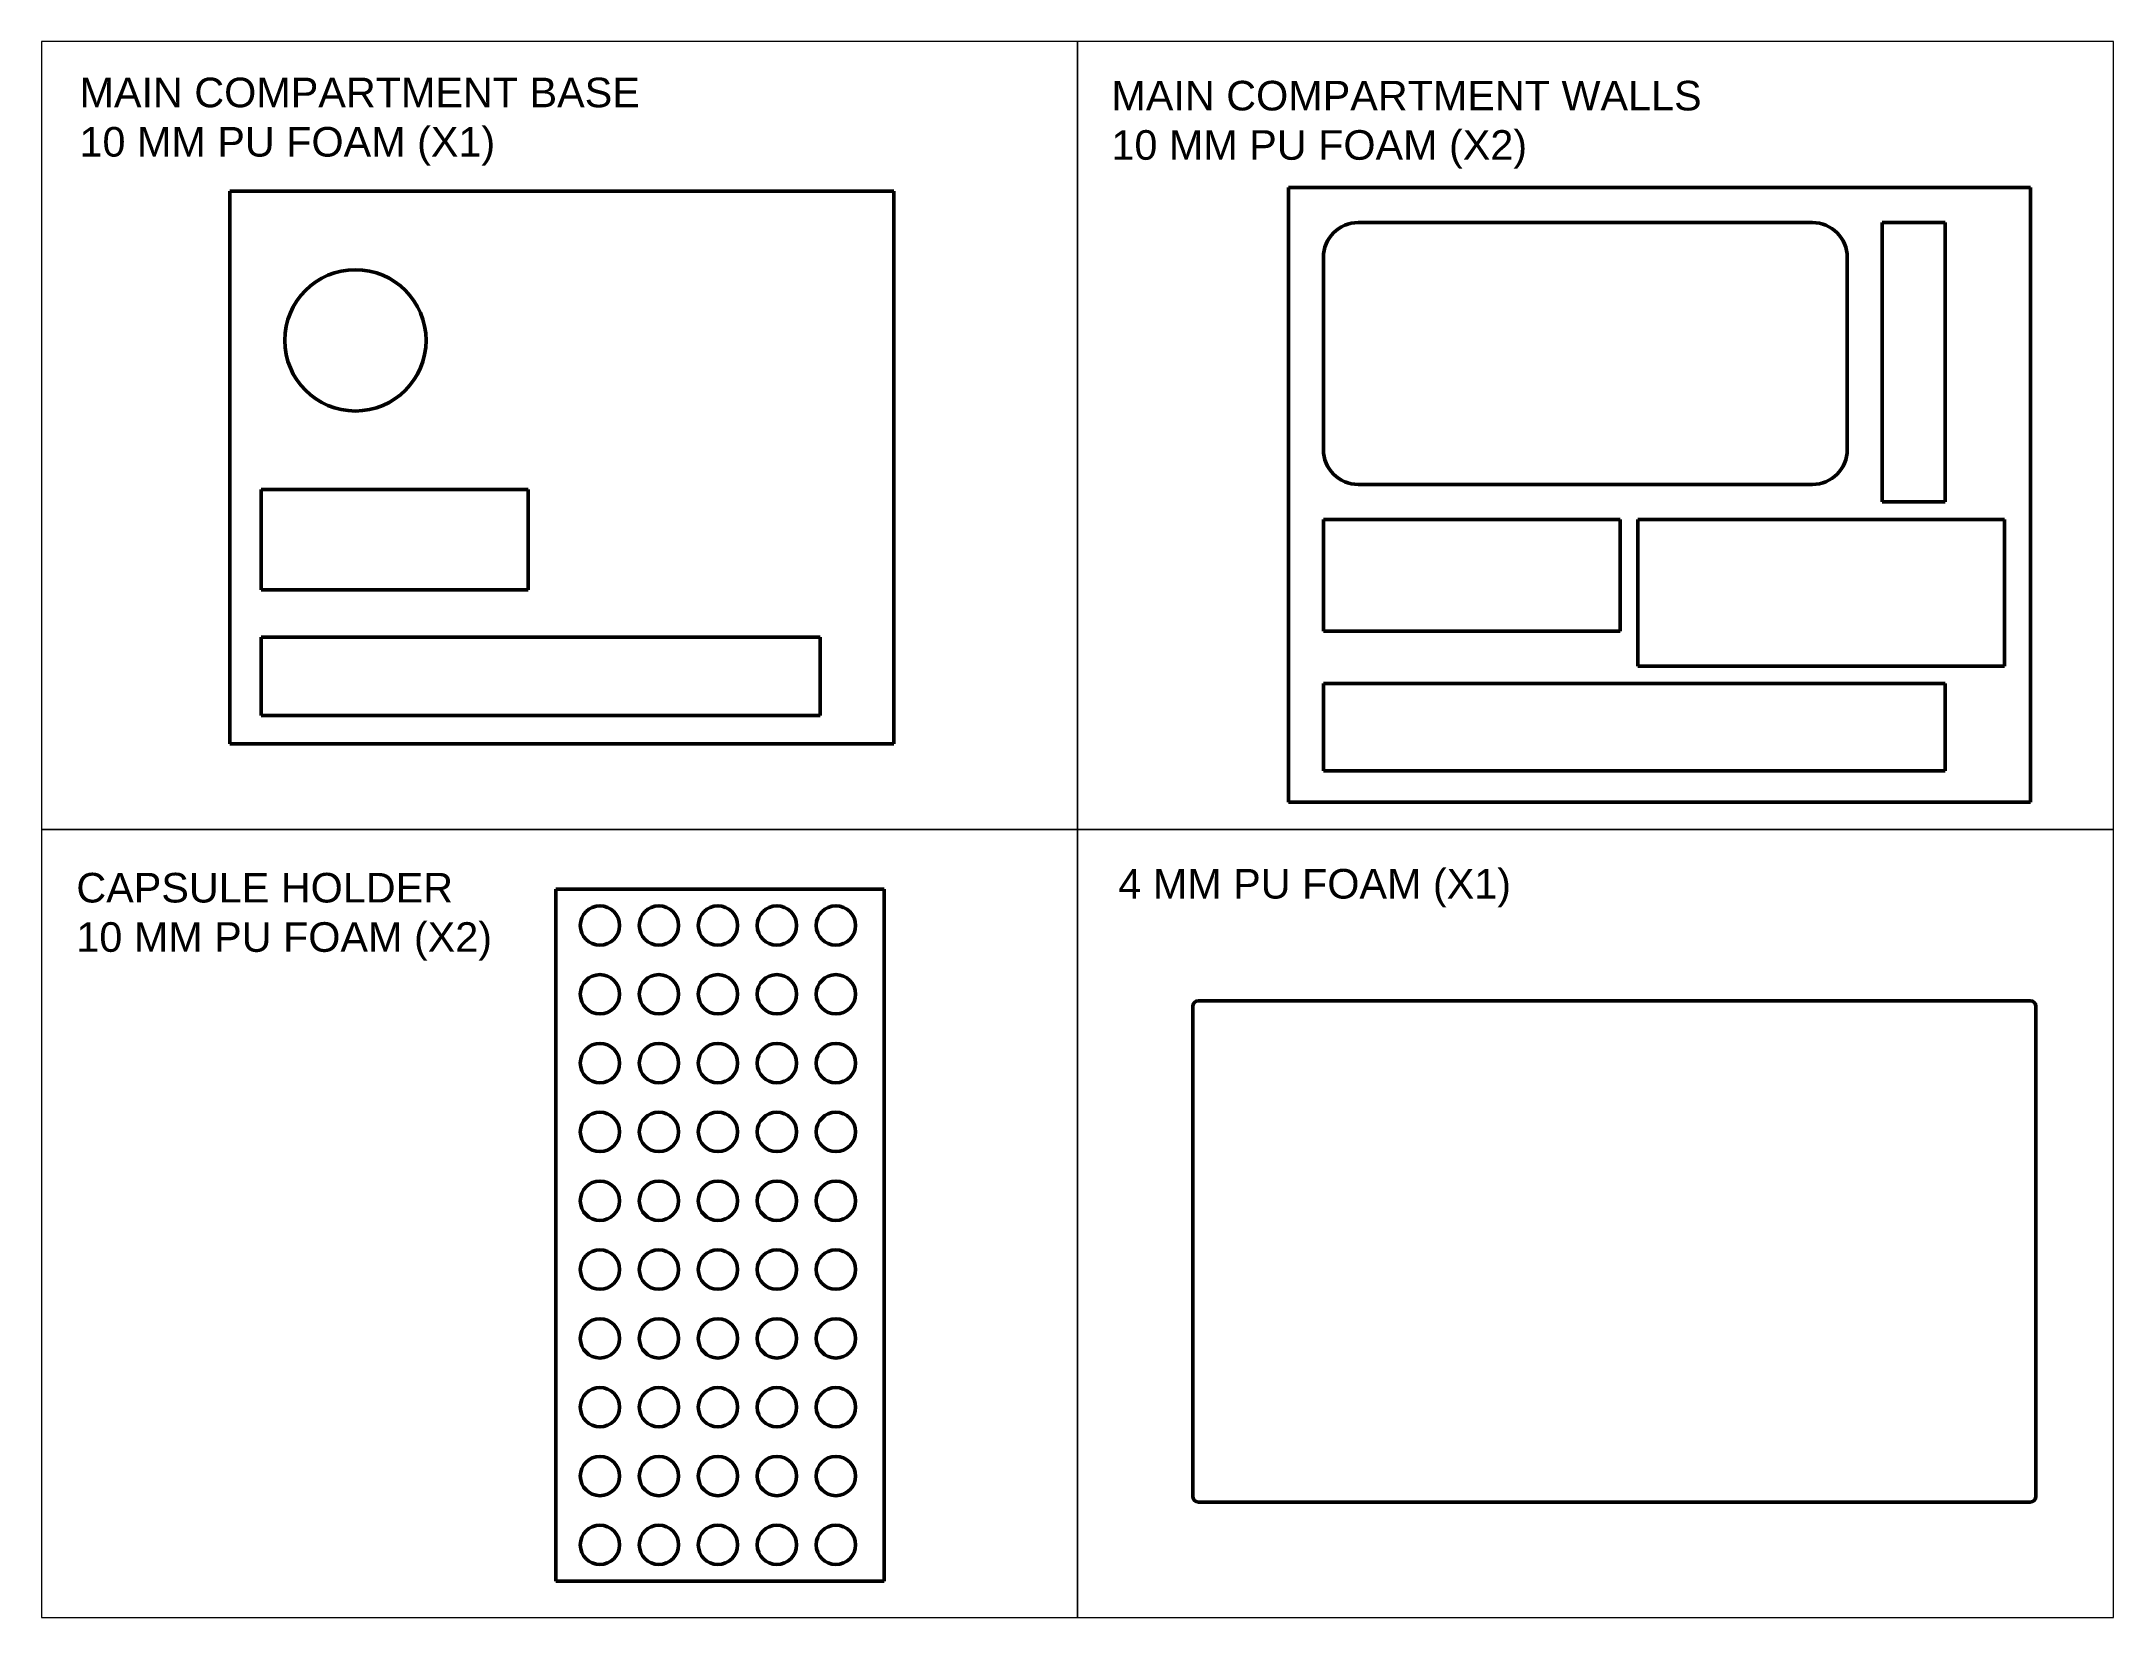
# Paper-space layout 'PU FOAM' of a CAD drawing. Header units: inches. Extents: x 0 to 10.5, y 0 to 8.
# The model-space entities are those that its viewports show. They can reach past a viewport. Long polylines and large blocks are cut down to what shows.
import ezdxf

# ---------------------------------------------------------------- set-up
doc = ezdxf.new("R2010")
doc.units = ezdxf.units.IN
doc.header["$MEASUREMENT"] = 0
doc.layers.add('Layer 1', color=7, linetype='Continuous')
doc.styles.add('textstyle10', font='arial.ttf')

msp = doc.modelspace()

# ---------------------------------------------------------------- linework, layer by layer
at = {"layer": 'Layer 1', "color": 18, "lineweight": 50, "true_color": 0x020202}
for points in [[(1546.13, 350.86), (1546.13, 174.86)], [(1629.63, 350.86), (1546.13, 350.86)], [(1629.63, 350.86), (1629.63, 174.86)], [(1787.2, 176.92), (1787.2, 352.92)], [(1998.7, 352.92), (1787.2, 352.92)], [(1998.7, 176.92), (1998.7, 352.92)], [(2133.7, 352.92), (2133.7, 176.92)], [(2346.2, 352.92), (2133.7, 352.92)], [(2346.2, 352.92), (2346.2, 176.92)], [(2283.7, 342.92), (2153.7, 342.92)], [(2303.7, 262.92), (2303.7, 342.92)], [(2321.7, 342.92), (2303.7, 342.92)], [(2321.7, 262.92), (2321.7, 342.92)], [(2143.7, 332.92), (2143.7, 277.92)], [(2293.7, 332.92), (2293.7, 277.92)], [(2153.7, 267.92), (2283.7, 267.92)], [(2303.7, 262.92), (2321.7, 262.92)], [(1797.2, 225.92), (1797.2, 257.92)], [(1882.2, 257.92), (1797.2, 257.92)], [(1882.2, 257.92), (1882.2, 225.92)], [(2143.7, 225.92), (2143.7, 257.92)], [(2143.7, 257.92), (2228.7, 257.92)], [(2228.7, 257.92), (2228.7, 225.92)], [(2233.7, 257.92), (2233.7, 215.92)], [(2233.7, 257.92), (2338.7, 257.92)], [(2338.7, 215.92), (2338.7, 257.92)], [(1797.2, 225.92), (1882.2, 225.92)], [(2228.7, 225.92), (2143.7, 225.92)], [(1797.2, 185.92), (1797.2, 210.92)], [(1797.2, 210.92), (1975.2, 210.92)], [(1975.2, 210.92), (1975.2, 185.92)], [(2143.7, 210.92), (2143.7, 185.92)], [(2143.7, 210.92), (2321.7, 210.92)], [(2338.7, 215.92), (2233.7, 215.92)], [(2321.7, 185.92), (2321.7, 210.92)], [(1975.2, 185.92), (1797.2, 185.92)], [(2321.7, 185.92), (2143.7, 185.92)], [(1546.13, 174.86), (1629.63, 174.86)], [(1787.2, 176.92), (1998.7, 176.92)], [(2133.7, 176.92), (2346.2, 176.92)], [(1138.31, -10), (846.31, -10)], [(844.31, -184), (844.31, -12)], [(1140.31, -184), (1140.31, -12)], [(1138.31, -186), (846.31, -186)]]:
    msp.add_lwpolyline(points, dxfattribs=at)
for points in [[(1562.38, 341.61), (1562.38, 344.37), (1560.14, 346.61), (1557.38, 346.61), (1554.62, 346.61), (1552.38, 344.37), (1552.38, 341.61), (1552.38, 338.85), (1554.62, 336.61), (1557.38, 336.61), (1560.14, 336.61), (1562.38, 338.85), (1562.38, 341.61)], [(1577.38, 341.61), (1577.38, 344.37), (1575.14, 346.61), (1572.38, 346.61), (1569.62, 346.61), (1567.38, 344.37), (1567.38, 341.61), (1567.38, 338.85), (1569.62, 336.61), (1572.38, 336.61), (1575.14, 336.61), (1577.38, 338.85), (1577.38, 341.61)], [(1592.38, 341.61), (1592.38, 344.37), (1590.14, 346.61), (1587.38, 346.61), (1584.62, 346.61), (1582.38, 344.37), (1582.38, 341.61), (1582.38, 338.85), (1584.62, 336.61), (1587.38, 336.61), (1590.14, 336.61), (1592.38, 338.85), (1592.38, 341.61)], [(1607.38, 341.61), (1607.38, 344.37), (1605.14, 346.61), (1602.38, 346.61), (1599.62, 346.61), (1597.38, 344.37), (1597.38, 341.61), (1597.38, 338.85), (1599.62, 336.61), (1602.38, 336.61), (1605.14, 336.61), (1607.38, 338.85), (1607.38, 341.61)], [(1622.38, 341.61), (1622.38, 344.37), (1620.14, 346.61), (1617.38, 346.61), (1614.62, 346.61), (1612.38, 344.37), (1612.38, 341.61), (1612.38, 338.85), (1614.62, 336.61), (1617.38, 336.61), (1620.14, 336.61), (1622.38, 338.85), (1622.38, 341.61)], [(1562.38, 324.11), (1562.38, 326.87), (1560.14, 329.11), (1557.38, 329.11), (1554.62, 329.11), (1552.38, 326.87), (1552.38, 324.11), (1552.38, 321.35), (1554.62, 319.11), (1557.38, 319.11), (1560.14, 319.11), (1562.38, 321.35), (1562.38, 324.11)], [(1577.38, 324.11), (1577.38, 326.87), (1575.14, 329.11), (1572.38, 329.11), (1569.62, 329.11), (1567.38, 326.87), (1567.38, 324.11), (1567.38, 321.35), (1569.62, 319.11), (1572.38, 319.11), (1575.14, 319.11), (1577.38, 321.35), (1577.38, 324.11)], [(1592.38, 324.11), (1592.38, 326.87), (1590.14, 329.11), (1587.38, 329.11), (1584.62, 329.11), (1582.38, 326.87), (1582.38, 324.11), (1582.38, 321.35), (1584.62, 319.11), (1587.38, 319.11), (1590.14, 319.11), (1592.38, 321.35), (1592.38, 324.11)], [(1607.38, 324.11), (1607.38, 326.87), (1605.14, 329.11), (1602.38, 329.11), (1599.62, 329.11), (1597.38, 326.87), (1597.38, 324.11), (1597.38, 321.35), (1599.62, 319.11), (1602.38, 319.11), (1605.14, 319.11), (1607.38, 321.35), (1607.38, 324.11)], [(1622.38, 324.11), (1622.38, 326.87), (1620.14, 329.11), (1617.38, 329.11), (1614.62, 329.11), (1612.38, 326.87), (1612.38, 324.11), (1612.38, 321.35), (1614.62, 319.11), (1617.38, 319.11), (1620.14, 319.11), (1622.38, 321.35), (1622.38, 324.11)], [(1849.7, 305.42), (1849.7, 317.84), (1839.62, 327.92), (1827.2, 327.92), (1814.77, 327.92), (1804.7, 317.84), (1804.7, 305.42), (1804.7, 292.99), (1814.77, 282.92), (1827.2, 282.92), (1839.62, 282.92), (1849.7, 292.99), (1849.7, 305.42)], [(1562.38, 306.61), (1562.38, 309.37), (1560.14, 311.61), (1557.38, 311.61), (1554.62, 311.61), (1552.38, 309.37), (1552.38, 306.61), (1552.38, 303.85), (1554.62, 301.61), (1557.38, 301.61), (1560.14, 301.61), (1562.38, 303.85), (1562.38, 306.61)], [(1577.38, 306.61), (1577.38, 309.37), (1575.14, 311.61), (1572.38, 311.61), (1569.62, 311.61), (1567.38, 309.37), (1567.38, 306.61), (1567.38, 303.85), (1569.62, 301.61), (1572.38, 301.61), (1575.14, 301.61), (1577.38, 303.85), (1577.38, 306.61)], [(1592.38, 306.61), (1592.38, 309.37), (1590.14, 311.61), (1587.38, 311.61), (1584.62, 311.61), (1582.38, 309.37), (1582.38, 306.61), (1582.38, 303.85), (1584.62, 301.61), (1587.38, 301.61), (1590.14, 301.61), (1592.38, 303.85), (1592.38, 306.61)], [(1607.38, 306.61), (1607.38, 309.37), (1605.14, 311.61), (1602.38, 311.61), (1599.62, 311.61), (1597.38, 309.37), (1597.38, 306.61), (1597.38, 303.85), (1599.62, 301.61), (1602.38, 301.61), (1605.14, 301.61), (1607.38, 303.85), (1607.38, 306.61)], [(1622.38, 306.61), (1622.38, 309.37), (1620.14, 311.61), (1617.38, 311.61), (1614.62, 311.61), (1612.38, 309.37), (1612.38, 306.61), (1612.38, 303.85), (1614.62, 301.61), (1617.38, 301.61), (1620.14, 301.61), (1622.38, 303.85), (1622.38, 306.61)], [(1562.38, 289.11), (1562.38, 291.87), (1560.14, 294.11), (1557.38, 294.11), (1554.62, 294.11), (1552.38, 291.87), (1552.38, 289.11), (1552.38, 286.35), (1554.62, 284.11), (1557.38, 284.11), (1560.14, 284.11), (1562.38, 286.35), (1562.38, 289.11)], [(1577.38, 289.11), (1577.38, 291.87), (1575.14, 294.11), (1572.38, 294.11), (1569.62, 294.11), (1567.38, 291.87), (1567.38, 289.11), (1567.38, 286.35), (1569.62, 284.11), (1572.38, 284.11), (1575.14, 284.11), (1577.38, 286.35), (1577.38, 289.11)], [(1592.38, 289.11), (1592.38, 291.87), (1590.14, 294.11), (1587.38, 294.11), (1584.62, 294.11), (1582.38, 291.87), (1582.38, 289.11), (1582.38, 286.35), (1584.62, 284.11), (1587.38, 284.11), (1590.14, 284.11), (1592.38, 286.35), (1592.38, 289.11)], [(1607.38, 289.11), (1607.38, 291.87), (1605.14, 294.11), (1602.38, 294.11), (1599.62, 294.11), (1597.38, 291.87), (1597.38, 289.11), (1597.38, 286.35), (1599.62, 284.11), (1602.38, 284.11), (1605.14, 284.11), (1607.38, 286.35), (1607.38, 289.11)], [(1622.38, 289.11), (1622.38, 291.87), (1620.14, 294.11), (1617.38, 294.11), (1614.62, 294.11), (1612.38, 291.87), (1612.38, 289.11), (1612.38, 286.35), (1614.62, 284.11), (1617.38, 284.11), (1620.14, 284.11), (1622.38, 286.35), (1622.38, 289.11)], [(1562.38, 271.61), (1562.38, 274.37), (1560.14, 276.61), (1557.38, 276.61), (1554.62, 276.61), (1552.38, 274.37), (1552.38, 271.61), (1552.38, 268.85), (1554.62, 266.61), (1557.38, 266.61), (1560.14, 266.61), (1562.38, 268.85), (1562.38, 271.61)], [(1577.38, 271.61), (1577.38, 274.37), (1575.14, 276.61), (1572.38, 276.61), (1569.62, 276.61), (1567.38, 274.37), (1567.38, 271.61), (1567.38, 268.85), (1569.62, 266.61), (1572.38, 266.61), (1575.14, 266.61), (1577.38, 268.85), (1577.38, 271.61)], [(1592.38, 271.61), (1592.38, 274.37), (1590.14, 276.61), (1587.38, 276.61), (1584.62, 276.61), (1582.38, 274.37), (1582.38, 271.61), (1582.38, 268.85), (1584.62, 266.61), (1587.38, 266.61), (1590.14, 266.61), (1592.38, 268.85), (1592.38, 271.61)], [(1607.38, 271.61), (1607.38, 274.37), (1605.14, 276.61), (1602.38, 276.61), (1599.62, 276.61), (1597.38, 274.37), (1597.38, 271.61), (1597.38, 268.85), (1599.62, 266.61), (1602.38, 266.61), (1605.14, 266.61), (1607.38, 268.85), (1607.38, 271.61)], [(1622.38, 271.61), (1622.38, 274.37), (1620.14, 276.61), (1617.38, 276.61), (1614.62, 276.61), (1612.38, 274.37), (1612.38, 271.61), (1612.38, 268.85), (1614.62, 266.61), (1617.38, 266.61), (1620.14, 266.61), (1622.38, 268.85), (1622.38, 271.61)], [(1562.38, 254.11), (1562.38, 256.87), (1560.14, 259.11), (1557.38, 259.11), (1554.62, 259.11), (1552.38, 256.87), (1552.38, 254.11), (1552.38, 251.35), (1554.62, 249.11), (1557.38, 249.11), (1560.14, 249.11), (1562.38, 251.35), (1562.38, 254.11)], [(1577.38, 254.11), (1577.38, 256.87), (1575.14, 259.11), (1572.38, 259.11), (1569.62, 259.11), (1567.38, 256.87), (1567.38, 254.11), (1567.38, 251.35), (1569.62, 249.11), (1572.38, 249.11), (1575.14, 249.11), (1577.38, 251.35), (1577.38, 254.11)], [(1592.38, 254.11), (1592.38, 256.87), (1590.14, 259.11), (1587.38, 259.11), (1584.62, 259.11), (1582.38, 256.87), (1582.38, 254.11), (1582.38, 251.35), (1584.62, 249.11), (1587.38, 249.11), (1590.14, 249.11), (1592.38, 251.35), (1592.38, 254.11)], [(1607.38, 254.11), (1607.38, 256.87), (1605.14, 259.11), (1602.38, 259.11), (1599.62, 259.11), (1597.38, 256.87), (1597.38, 254.11), (1597.38, 251.35), (1599.62, 249.11), (1602.38, 249.11), (1605.14, 249.11), (1607.38, 251.35), (1607.38, 254.11)], [(1622.38, 254.11), (1622.38, 256.87), (1620.14, 259.11), (1617.38, 259.11), (1614.62, 259.11), (1612.38, 256.87), (1612.38, 254.11), (1612.38, 251.35), (1614.62, 249.11), (1617.38, 249.11), (1620.14, 249.11), (1622.38, 251.35), (1622.38, 254.11)], [(1562.38, 236.61), (1562.38, 239.37), (1560.14, 241.61), (1557.38, 241.61), (1554.62, 241.61), (1552.38, 239.37), (1552.38, 236.61), (1552.38, 233.85), (1554.62, 231.61), (1557.38, 231.61), (1560.14, 231.61), (1562.38, 233.85), (1562.38, 236.61)], [(1577.38, 236.61), (1577.38, 239.37), (1575.14, 241.61), (1572.38, 241.61), (1569.62, 241.61), (1567.38, 239.37), (1567.38, 236.61), (1567.38, 233.85), (1569.62, 231.61), (1572.38, 231.61), (1575.14, 231.61), (1577.38, 233.85), (1577.38, 236.61)], [(1592.38, 236.61), (1592.38, 239.37), (1590.14, 241.61), (1587.38, 241.61), (1584.62, 241.61), (1582.38, 239.37), (1582.38, 236.61), (1582.38, 233.85), (1584.62, 231.61), (1587.38, 231.61), (1590.14, 231.61), (1592.38, 233.85), (1592.38, 236.61)], [(1607.38, 236.61), (1607.38, 239.37), (1605.14, 241.61), (1602.38, 241.61), (1599.62, 241.61), (1597.38, 239.37), (1597.38, 236.61), (1597.38, 233.85), (1599.62, 231.61), (1602.38, 231.61), (1605.14, 231.61), (1607.38, 233.85), (1607.38, 236.61)], [(1622.38, 236.61), (1622.38, 239.37), (1620.14, 241.61), (1617.38, 241.61), (1614.62, 241.61), (1612.38, 239.37), (1612.38, 236.61), (1612.38, 233.85), (1614.62, 231.61), (1617.38, 231.61), (1620.14, 231.61), (1622.38, 233.85), (1622.38, 236.61)], [(1562.38, 219.11), (1562.38, 221.87), (1560.14, 224.11), (1557.38, 224.11), (1554.62, 224.11), (1552.38, 221.87), (1552.38, 219.11), (1552.38, 216.35), (1554.62, 214.11), (1557.38, 214.11), (1560.14, 214.11), (1562.38, 216.35), (1562.38, 219.11)], [(1577.38, 219.11), (1577.38, 221.87), (1575.14, 224.11), (1572.38, 224.11), (1569.62, 224.11), (1567.38, 221.87), (1567.38, 219.11), (1567.38, 216.35), (1569.62, 214.11), (1572.38, 214.11), (1575.14, 214.11), (1577.38, 216.35), (1577.38, 219.11)], [(1592.38, 219.11), (1592.38, 221.87), (1590.14, 224.11), (1587.38, 224.11), (1584.62, 224.11), (1582.38, 221.87), (1582.38, 219.11), (1582.38, 216.35), (1584.62, 214.11), (1587.38, 214.11), (1590.14, 214.11), (1592.38, 216.35), (1592.38, 219.11)], [(1607.38, 219.11), (1607.38, 221.87), (1605.14, 224.11), (1602.38, 224.11), (1599.62, 224.11), (1597.38, 221.87), (1597.38, 219.11), (1597.38, 216.35), (1599.62, 214.11), (1602.38, 214.11), (1605.14, 214.11), (1607.38, 216.35), (1607.38, 219.11)], [(1622.38, 219.11), (1622.38, 221.87), (1620.14, 224.11), (1617.38, 224.11), (1614.62, 224.11), (1612.38, 221.87), (1612.38, 219.11), (1612.38, 216.35), (1614.62, 214.11), (1617.38, 214.11), (1620.14, 214.11), (1622.38, 216.35), (1622.38, 219.11)], [(1562.38, 201.61), (1562.38, 204.37), (1560.14, 206.61), (1557.38, 206.61), (1554.62, 206.61), (1552.38, 204.37), (1552.38, 201.61), (1552.38, 198.85), (1554.62, 196.61), (1557.38, 196.61), (1560.14, 196.61), (1562.38, 198.85), (1562.38, 201.61)], [(1577.38, 201.61), (1577.38, 204.37), (1575.14, 206.61), (1572.38, 206.61), (1569.62, 206.61), (1567.38, 204.37), (1567.38, 201.61), (1567.38, 198.85), (1569.62, 196.61), (1572.38, 196.61), (1575.14, 196.61), (1577.38, 198.85), (1577.38, 201.61)], [(1592.38, 201.61), (1592.38, 204.37), (1590.14, 206.61), (1587.38, 206.61), (1584.62, 206.61), (1582.38, 204.37), (1582.38, 201.61), (1582.38, 198.85), (1584.62, 196.61), (1587.38, 196.61), (1590.14, 196.61), (1592.38, 198.85), (1592.38, 201.61)], [(1607.38, 201.61), (1607.38, 204.37), (1605.14, 206.61), (1602.38, 206.61), (1599.62, 206.61), (1597.38, 204.37), (1597.38, 201.61), (1597.38, 198.85), (1599.62, 196.61), (1602.38, 196.61), (1605.14, 196.61), (1607.38, 198.85), (1607.38, 201.61)], [(1622.38, 201.61), (1622.38, 204.37), (1620.14, 206.61), (1617.38, 206.61), (1614.62, 206.61), (1612.38, 204.37), (1612.38, 201.61), (1612.38, 198.85), (1614.62, 196.61), (1617.38, 196.61), (1620.14, 196.61), (1622.38, 198.85), (1622.38, 201.61)], [(1562.38, 184.11), (1562.38, 186.87), (1560.14, 189.11), (1557.38, 189.11), (1554.62, 189.11), (1552.38, 186.87), (1552.38, 184.11), (1552.38, 181.35), (1554.62, 179.11), (1557.38, 179.11), (1560.14, 179.11), (1562.38, 181.35), (1562.38, 184.11)], [(1577.38, 184.11), (1577.38, 186.87), (1575.14, 189.11), (1572.38, 189.11), (1569.62, 189.11), (1567.38, 186.87), (1567.38, 184.11), (1567.38, 181.35), (1569.62, 179.11), (1572.38, 179.11), (1575.14, 179.11), (1577.38, 181.35), (1577.38, 184.11)], [(1592.38, 184.11), (1592.38, 186.87), (1590.14, 189.11), (1587.38, 189.11), (1584.62, 189.11), (1582.38, 186.87), (1582.38, 184.11), (1582.38, 181.35), (1584.62, 179.11), (1587.38, 179.11), (1590.14, 179.11), (1592.38, 181.35), (1592.38, 184.11)], [(1607.38, 184.11), (1607.38, 186.87), (1605.14, 189.11), (1602.38, 189.11), (1599.62, 189.11), (1597.38, 186.87), (1597.38, 184.11), (1597.38, 181.35), (1599.62, 179.11), (1602.38, 179.11), (1605.14, 179.11), (1607.38, 181.35), (1607.38, 184.11)], [(1622.38, 184.11), (1622.38, 186.87), (1620.14, 189.11), (1617.38, 189.11), (1614.62, 189.11), (1612.38, 186.87), (1612.38, 184.11), (1612.38, 181.35), (1614.62, 179.11), (1617.38, 179.11), (1620.14, 179.11), (1622.38, 181.35), (1622.38, 184.11)]]:
    msp.add_open_spline(points, degree=3, knots=[0, 0, 0, 0, 1, 1, 1, 2, 2, 2, 3, 3, 3, 4, 4, 4, 4], dxfattribs=at)
for points in [[(2153.7, 342.92), (2148.18, 342.92), (2143.7, 338.44), (2143.7, 332.92)], [(2293.7, 332.92), (2293.7, 338.44), (2289.23, 342.92), (2283.7, 342.92)], [(2143.7, 277.92), (2143.7, 272.4), (2148.18, 267.92), (2153.7, 267.92)], [(2283.7, 267.92), (2289.23, 267.92), (2293.7, 272.4), (2293.7, 277.92)], [(846.31, -10), (845.2, -10), (844.31, -10.9), (844.31, -12)], [(1140.31, -12), (1140.31, -10.9), (1139.41, -10), (1138.31, -10)], [(844.31, -184), (844.31, -185.1), (845.2, -186), (846.31, -186)], [(1138.31, -186), (1139.41, -186), (1140.31, -185.1), (1140.31, -184)]]:
    msp.add_open_spline(points, degree=3, dxfattribs=at)

psp = doc.layouts.new('PU FOAM')

# ---------------------------------------------------------------- texts
at = {"char_height": 0.15, "attachment_point": 1, "style": 'textstyle10'}
for s, width, insert in [('MAIN COMPARTMENT BASE 10 MM PU FOAM (X1)', 2.88134, (0.191, 7.811)), ('MAIN COMPARTMENT WALLS 10 MM PU FOAM (X2)', 3.09941, (5.422, 7.795)), ('CAPSULE HOLDER 10 MM PU FOAM (X2)', 2.11168, (0.175, 3.78)), ('4 MM PU FOAM (X1)', 3.45858, (5.457, 3.8))]:
    psp.add_mtext_dynamic_manual_height_columns(s, width=width, gutter_width=1, heights=[0], dxfattribs=dict(at, insert=insert))

# ---------------------------------------------------------------- viewports
at = {"layer": '0', "view_target_point": (300, -450)}
for center, view_center_point, view_height, status in [((2.624, 5.997), (1592.194, 725.108), 251.03357, 3), ((2.624, 2.003), (1247.08, 715.834), 200.39704, 4), ((7.876, 2.003), (685.691, 361.79), 276.64892, 5)]:
    psp.add_viewport(center=center, size=(5.252, 3.9947), view_center_point=view_center_point, view_height=view_height, status=status, dxfattribs=at)
psp.add_viewport(center=(7.876, 5.997), size=(5.252, 3.9947), view_center_point=(1921.625, 731.922), view_height=225.63312, dxfattribs=at)

doc.saveas('drawing.dxf')
